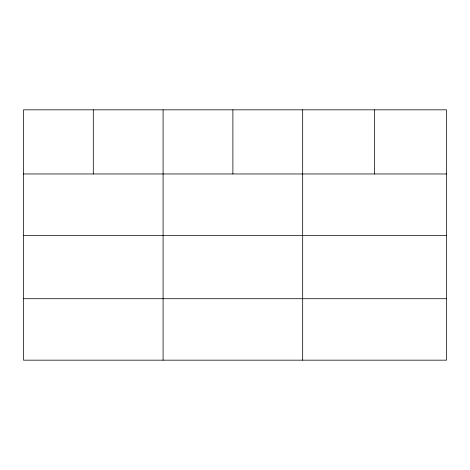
<?xml version="1.0" encoding="UTF-8"?>
<svg xmlns="http://www.w3.org/2000/svg" width="470" height="470" viewBox="0 0 470 470"><rect width="100%" height="100%" fill="white"/><g stroke="black" fill="none" stroke-linecap="round" stroke-linejoin="round"><path stroke-width="0.7" d="M446.5 235.411L446.5 109.833L23.5 109.833L23.5 360.167L446.5 360.167L446.5 235.411L23.5 235.411M23.5 173.965L446.5 173.965M23.5 298.72L446.5 298.72M374.59 109.833L374.59 173.965M302.68 109.833L302.68 360.167M232.885 109.833L232.885 173.965M163.09 109.833L163.09 360.167M93.295 109.833L93.295 173.965"/></g></svg>
